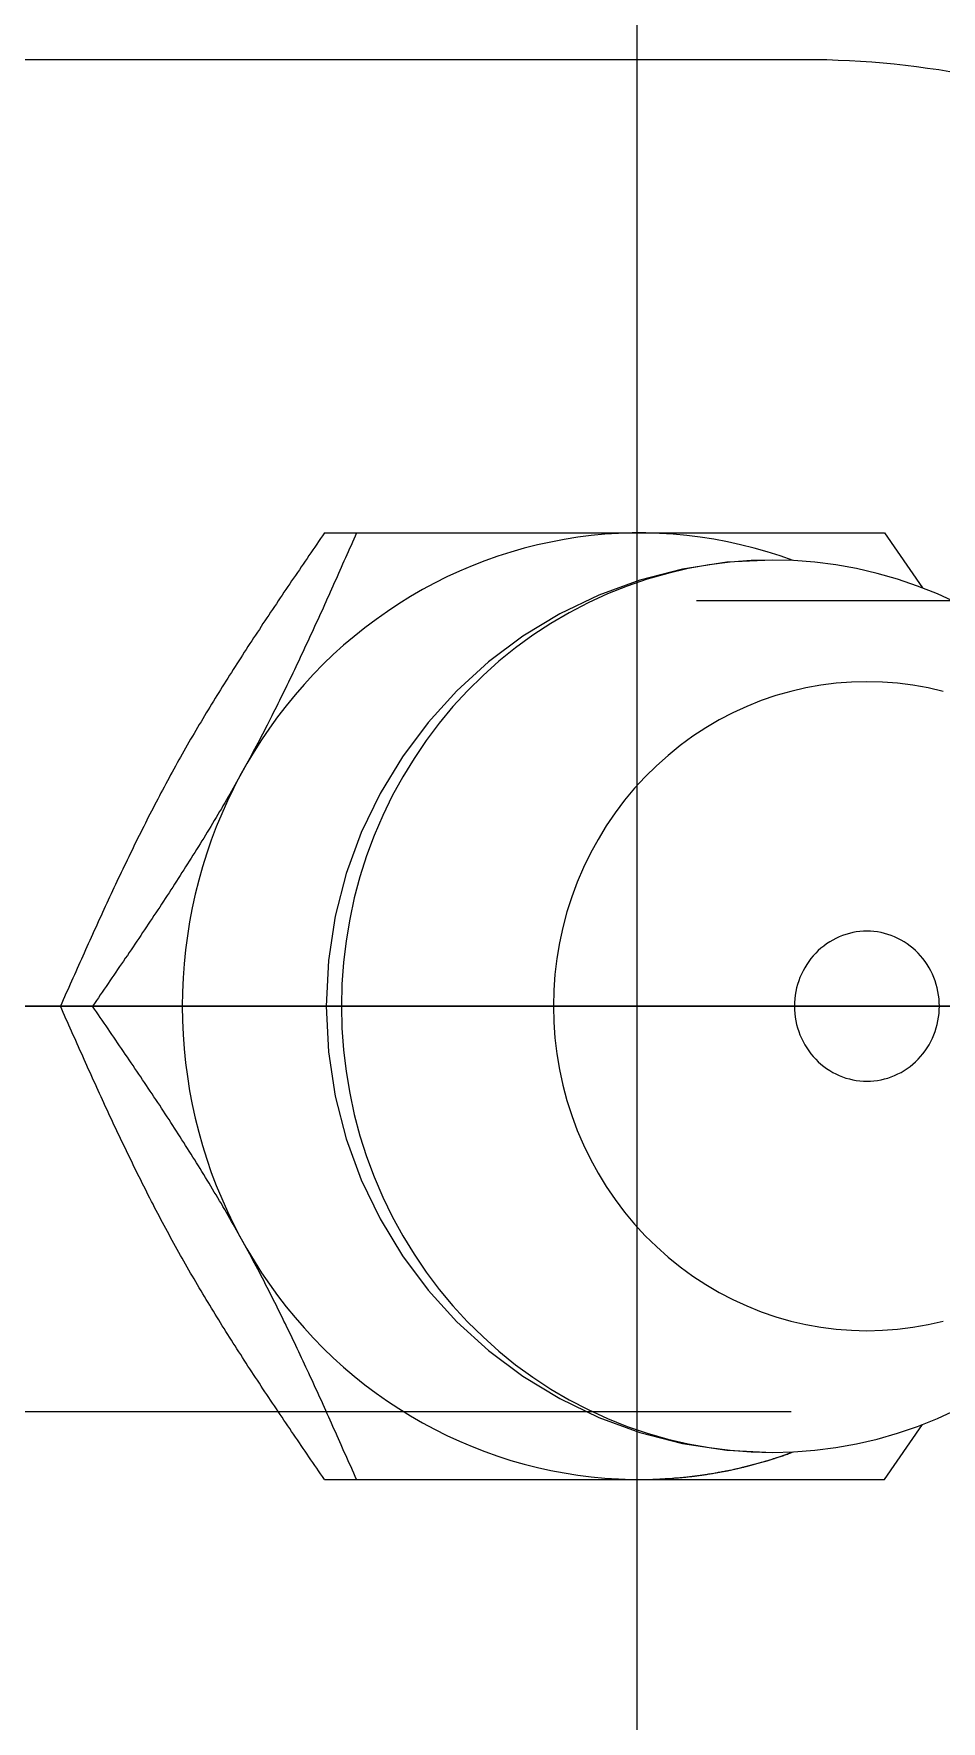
# Model space of a CAD drawing. Header units: millimetres. Extents: x 0 to 38884, y -3675 to 8056.
# Drawn here: x 5852.34 to 5859.05, y 4434.52 to 4447 of the extents above; entities that cross this region are included whole.
import ezdxf

# ---------------------------------------------------------------- set-up
doc = ezdxf.new("R2010")
doc.units = ezdxf.units.MM
doc.header["$LTSCALE"] = 2.4
doc.linetypes.add('CENTER2', pattern=[28.575, 19.05, -3.175, 3.175, -3.175])
doc.linetypes.add('HIDDEN', pattern=[9.525, 6.35, -3.175])
doc.layers.add('04_HIDDEN', color=2, linetype='HIDDEN', lineweight=13)
doc.layers.add('05_CENTER', color=4, linetype='CENTER2', lineweight=13)
doc.layers.add('10_DRAFT', color=8, linetype='Continuous', lineweight=0, plot=False)

# ---------------------------------------------------------------- blocks, each defined once
blk = doc.blocks.new('A$C757C1326_1')
at = {"layer": '04_HIDDEN'}
blk.add_lwpolyline([(1242, 3), (1357, 3), (1357, -3), (1242, -3)], close=True, dxfattribs=at)
at = {"layer": '05_CENTER'}
blk.add_line((-13.598, 0), (1372.498, 0), dxfattribs=at)
blk = doc.blocks.new('A$C7CA06694_1')
blk.add_blockref('A$C757C1326_1', (3, 0))
blk = doc.blocks.new('A$C5D2D39D7_1')
at = {"layer": '05_CENTER', "color": 0, "transparency": 33554559}
blk.add_line((-673, 0), (542, 0), dxfattribs=at)
blk = doc.blocks.new('MUCFC207a_1')
at = {"color": 0}
for p, q in [((7, -19.239), (7, -7)), ((-0.278, -13.86), (-0.254, -13.849)), ((-0.254, -13.849), (-0.231, -13.839)), ((-0.231, -13.839), (-0.208, -13.829)), ((-0.208, -13.829), (-0.185, -13.819)), ((-0.185, -13.819), (-0.162, -13.808)), ((-0.162, -13.808), (-0.139, -13.798)), ((-0.139, -13.798), (-0.116, -13.788)), ((-0.116, -13.788), (-0.093, -13.777)), ((-0.093, -13.777), (-0.069, -13.767)), ((-0.069, -13.767), (-0.046, -13.757)), ((-0.046, -13.757), (-0.023, -13.747)), ((-0.023, -13.747), (0, -13.736)), ((0, -13.974), (0, -13.736)), ((0.023, -13.747), (0, -13.736)), ((0.046, -13.757), (0.023, -13.747)), ((0.069, -13.767), (0.046, -13.757)), ((0.093, -13.777), (0.069, -13.767)), ((0.116, -13.788), (0.093, -13.777)), ((0.139, -13.798), (0.116, -13.788)), ((0.162, -13.808), (0.139, -13.798)), ((0.185, -13.819), (0.162, -13.808)), ((0.208, -13.829), (0.185, -13.819)), ((0.231, -13.839), (0.208, -13.829)), ((0.254, -13.849), (0.231, -13.839)), ((0.278, -13.86), (0.254, -13.849)), ((-0.554, -13.984), (-0.531, -13.974)), ((-0.531, -13.974), (-0.508, -13.963)), ((-0.508, -13.963), (-0.485, -13.953)), ((-0.485, -13.953), (-0.462, -13.942)), ((-0.462, -13.942), (-0.439, -13.932)), ((-0.439, -13.932), (-0.416, -13.922)), ((-0.416, -13.922), (-0.393, -13.911)), ((-0.393, -13.911), (-0.37, -13.901)), ((-0.37, -13.901), (-0.347, -13.891)), ((-0.347, -13.891), (-0.324, -13.88)), ((-0.324, -13.88), (-0.301, -13.87)), ((-0.301, -13.87), (-0.278, -13.86)), ((-0.021, -13.988), (0, -13.974)), ((0.021, -13.988), (0, -13.974)), ((0.301, -13.87), (0.278, -13.86)), ((0.324, -13.88), (0.301, -13.87)), ((0.347, -13.891), (0.324, -13.88)), ((0.37, -13.901), (0.347, -13.891)), ((0.393, -13.911), (0.37, -13.901)), ((0.416, -13.922), (0.393, -13.911)), ((0.439, -13.932), (0.416, -13.922)), ((0.462, -13.942), (0.439, -13.932)), ((0.485, -13.953), (0.462, -13.942)), ((0.508, -13.963), (0.485, -13.953)), ((0.531, -13.974), (0.508, -13.963)), ((0.554, -13.984), (0.531, -13.974)), ((-0.83, -14.111), (-0.807, -14.1)), ((-0.807, -14.1), (-0.784, -14.089)), ((-0.784, -14.089), (-0.761, -14.079)), ((-0.761, -14.079), (-0.738, -14.068)), ((-0.738, -14.068), (-0.715, -14.058)), ((-0.715, -14.058), (-0.692, -14.047)), ((-0.692, -14.047), (-0.669, -14.037)), ((-0.669, -14.037), (-0.646, -14.026)), ((-0.646, -14.026), (-0.623, -14.016)), ((-0.623, -14.016), (-0.6, -14.005)), ((-0.6, -14.005), (-0.577, -13.995)), ((-0.577, -13.995), (-0.554, -13.984)), ((-0.209, -14.117), (-0.188, -14.102)), ((-0.188, -14.102), (-0.167, -14.088)), ((-0.167, -14.088), (-0.146, -14.074)), ((-0.146, -14.074), (-0.125, -14.06)), ((-0.125, -14.06), (-0.104, -14.045)), ((-0.104, -14.045), (-0.084, -14.031)), ((-0.084, -14.031), (-0.063, -14.017)), ((-0.063, -14.017), (-0.042, -14.002)), ((-0.042, -14.002), (-0.021, -13.988)), ((0.042, -14.002), (0.021, -13.988)), ((0.063, -14.017), (0.042, -14.002)), ((0.084, -14.031), (0.063, -14.017)), ((0.104, -14.045), (0.084, -14.031)), ((0.125, -14.06), (0.104, -14.045)), ((0.146, -14.074), (0.125, -14.06)), ((0.167, -14.088), (0.146, -14.074)), ((0.188, -14.102), (0.167, -14.088)), ((0.209, -14.117), (0.188, -14.102)), ((0.577, -13.995), (0.554, -13.984)), ((0.6, -14.005), (0.577, -13.995)), ((0.623, -14.016), (0.6, -14.005)), ((0.646, -14.026), (0.623, -14.016)), ((0.669, -14.037), (0.646, -14.026)), ((0.692, -14.047), (0.669, -14.037)), ((0.715, -14.058), (0.692, -14.047)), ((0.738, -14.068), (0.715, -14.058)), ((0.761, -14.079), (0.738, -14.068)), ((0.784, -14.089), (0.761, -14.079)), ((0.807, -14.1), (0.784, -14.089)), ((0.83, -14.111), (0.807, -14.1)), ((-1.081, -14.23), (-1.058, -14.219)), ((-1.058, -14.219), (-1.036, -14.208)), ((-1.036, -14.208), (-1.013, -14.197)), ((-1.013, -14.197), (-0.99, -14.186)), ((-0.99, -14.186), (-0.967, -14.175)), ((-0.967, -14.175), (-0.944, -14.164)), ((-0.944, -14.164), (-0.922, -14.154)), ((-0.922, -14.154), (-0.899, -14.143)), ((-0.899, -14.143), (-0.876, -14.132)), ((-0.876, -14.132), (-0.853, -14.121)), ((-0.853, -14.121), (-0.83, -14.111)), ((-0.376, -14.231), (-0.355, -14.216)), ((-0.355, -14.216), (-0.334, -14.202)), ((-0.334, -14.202), (-0.313, -14.188)), ((-0.313, -14.188), (-0.293, -14.174)), ((-0.293, -14.174), (-0.272, -14.159)), ((-0.272, -14.159), (-0.251, -14.145)), ((-0.251, -14.145), (-0.23, -14.131)), ((-0.23, -14.131), (-0.209, -14.117)), ((0.23, -14.131), (0.209, -14.117)), ((0.251, -14.145), (0.23, -14.131)), ((0.272, -14.159), (0.251, -14.145)), ((0.293, -14.174), (0.272, -14.159)), ((0.313, -14.188), (0.293, -14.174)), ((0.334, -14.202), (0.313, -14.188)), ((0.355, -14.216), (0.334, -14.202)), ((0.376, -14.231), (0.355, -14.216)), ((0.853, -14.121), (0.83, -14.111)), ((0.876, -14.132), (0.853, -14.121)), ((0.899, -14.143), (0.876, -14.132)), ((0.922, -14.154), (0.899, -14.143)), ((0.944, -14.164), (0.922, -14.154)), ((0.967, -14.175), (0.944, -14.164)), ((0.99, -14.186), (0.967, -14.175)), ((1.013, -14.197), (0.99, -14.186)), ((1.036, -14.208), (1.013, -14.197)), ((1.058, -14.219), (1.036, -14.208)), ((1.081, -14.23), (1.058, -14.219)), ((-1.33, -14.352), (-1.308, -14.341)), ((-1.308, -14.341), (-1.285, -14.33)), ((-1.285, -14.33), (-1.263, -14.318)), ((-1.263, -14.318), (-1.24, -14.307)), ((-1.24, -14.307), (-1.217, -14.296)), ((-1.217, -14.296), (-1.195, -14.285)), ((-1.195, -14.285), (-1.172, -14.274)), ((-1.172, -14.274), (-1.149, -14.263)), ((-1.149, -14.263), (-1.127, -14.252)), ((-1.127, -14.252), (-1.104, -14.241)), ((-1.104, -14.241), (-1.081, -14.23)), ((-0.565, -14.358), (-0.544, -14.344)), ((-0.544, -14.344), (-0.523, -14.33)), ((-0.523, -14.33), (-0.502, -14.316)), ((-0.502, -14.316), (-0.481, -14.301)), ((-0.481, -14.301), (-0.46, -14.287)), ((-0.46, -14.287), (-0.439, -14.273)), ((-0.439, -14.273), (-0.418, -14.259)), ((-0.418, -14.259), (-0.397, -14.245)), ((-0.397, -14.245), (-0.376, -14.231)), ((0.397, -14.245), (0.376, -14.231)), ((0.418, -14.259), (0.397, -14.245)), ((0.439, -14.273), (0.418, -14.259)), ((0.46, -14.287), (0.439, -14.273)), ((0.481, -14.301), (0.46, -14.287)), ((0.502, -14.316), (0.481, -14.301)), ((0.523, -14.33), (0.502, -14.316)), ((0.544, -14.344), (0.523, -14.33)), ((0.565, -14.358), (0.544, -14.344)), ((1.104, -14.241), (1.081, -14.23)), ((1.127, -14.252), (1.104, -14.241)), ((1.149, -14.263), (1.127, -14.252)), ((1.172, -14.274), (1.149, -14.263)), ((1.195, -14.285), (1.172, -14.274)), ((1.217, -14.296), (1.195, -14.285)), ((1.24, -14.307), (1.217, -14.296)), ((1.263, -14.318), (1.24, -14.307)), ((1.285, -14.33), (1.263, -14.318)), ((1.308, -14.341), (1.285, -14.33)), ((1.33, -14.352), (1.308, -14.341)), ((-1.577, -14.479), (-1.555, -14.468)), ((-1.555, -14.468), (-1.532, -14.456)), ((-1.532, -14.456), (-1.51, -14.444)), ((-1.51, -14.444), (-1.488, -14.433)), ((-1.488, -14.433), (-1.465, -14.421)), ((-1.465, -14.421), (-1.443, -14.409)), ((-1.443, -14.409), (-1.42, -14.398)), ((-1.42, -14.398), (-1.398, -14.386)), ((-1.398, -14.386), (-1.375, -14.375)), ((-1.375, -14.375), (-1.353, -14.364)), ((-1.353, -14.364), (-1.33, -14.352)), ((-0.755, -14.484), (-0.733, -14.47)), ((-0.733, -14.47), (-0.712, -14.456)), ((-0.712, -14.456), (-0.691, -14.442)), ((-0.691, -14.442), (-0.67, -14.428)), ((-0.67, -14.428), (-0.649, -14.414)), ((-0.649, -14.414), (-0.628, -14.4)), ((-0.628, -14.4), (-0.607, -14.386)), ((-0.607, -14.386), (-0.586, -14.372)), ((-0.586, -14.372), (-0.565, -14.358)), ((0.586, -14.372), (0.565, -14.358)), ((0.607, -14.386), (0.586, -14.372)), ((0.628, -14.4), (0.607, -14.386)), ((0.649, -14.414), (0.628, -14.4)), ((0.67, -14.428), (0.649, -14.414)), ((0.691, -14.442), (0.67, -14.428)), ((0.712, -14.456), (0.691, -14.442)), ((0.733, -14.47), (0.712, -14.456)), ((0.755, -14.484), (0.733, -14.47)), ((1.353, -14.364), (1.33, -14.352)), ((1.375, -14.375), (1.353, -14.364)), ((1.398, -14.386), (1.375, -14.375)), ((1.42, -14.398), (1.398, -14.386)), ((1.443, -14.409), (1.42, -14.398)), ((1.465, -14.421), (1.443, -14.409)), ((1.488, -14.433), (1.465, -14.421)), ((1.51, -14.444), (1.488, -14.433)), ((1.532, -14.456), (1.51, -14.444)), ((1.555, -14.468), (1.532, -14.456)), ((1.577, -14.479), (1.555, -14.468)), ((-1.821, -14.612), (-1.799, -14.599)), ((-1.799, -14.599), (-1.776, -14.587)), ((-1.776, -14.587), (-1.754, -14.575)), ((-1.754, -14.575), (-1.732, -14.563)), ((-1.732, -14.563), (-1.71, -14.551)), ((-1.71, -14.551), (-1.688, -14.539)), ((-1.688, -14.539), (-1.666, -14.527)), ((-1.666, -14.527), (-1.644, -14.515)), ((-1.644, -14.515), (-1.621, -14.503)), ((-1.621, -14.503), (-1.599, -14.491)), ((-1.599, -14.491), (-1.577, -14.479)), ((-0.945, -14.608), (-0.924, -14.594)), ((-0.924, -14.594), (-0.903, -14.58)), ((-0.903, -14.58), (-0.881, -14.567)), ((-0.881, -14.567), (-0.86, -14.553)), ((-0.86, -14.553), (-0.839, -14.539)), ((-0.839, -14.539), (-0.818, -14.525)), ((-0.818, -14.525), (-0.797, -14.511)), ((-0.797, -14.511), (-0.776, -14.498)), ((-0.776, -14.498), (-0.755, -14.484)), ((0.776, -14.498), (0.755, -14.484)), ((0.797, -14.511), (0.776, -14.498)), ((0.818, -14.525), (0.797, -14.511)), ((0.839, -14.539), (0.818, -14.525)), ((0.86, -14.553), (0.839, -14.539)), ((0.881, -14.567), (0.86, -14.553)), ((0.903, -14.58), (0.881, -14.567)), ((0.924, -14.594), (0.903, -14.58)), ((0.945, -14.608), (0.924, -14.594)), ((1.599, -14.491), (1.577, -14.479)), ((1.621, -14.503), (1.599, -14.491)), ((1.644, -14.515), (1.621, -14.503)), ((1.666, -14.527), (1.644, -14.515)), ((1.688, -14.539), (1.666, -14.527)), ((1.71, -14.551), (1.688, -14.539)), ((1.732, -14.563), (1.71, -14.551)), ((1.754, -14.575), (1.732, -14.563)), ((1.776, -14.587), (1.754, -14.575)), ((1.799, -14.599), (1.776, -14.587)), ((1.821, -14.612), (1.799, -14.599)), ((-2.039, -14.737), (-2.017, -14.724)), ((-2.017, -14.724), (-1.996, -14.712)), ((-1.996, -14.712), (-1.974, -14.699)), ((-1.974, -14.699), (-1.952, -14.686)), ((-1.952, -14.686), (-1.93, -14.674)), ((-1.93, -14.674), (-1.908, -14.661)), ((-1.908, -14.661), (-1.886, -14.649)), ((-1.886, -14.649), (-1.864, -14.636)), ((-1.864, -14.636), (-1.843, -14.624)), ((-1.843, -14.624), (-1.821, -14.612)), ((-1.137, -14.729), (-1.116, -14.716)), ((-1.116, -14.716), (-1.094, -14.703)), ((-1.094, -14.703), (-1.073, -14.689)), ((-1.073, -14.689), (-1.052, -14.676)), ((-1.052, -14.676), (-1.03, -14.662)), ((-1.03, -14.662), (-1.009, -14.649)), ((-1.009, -14.649), (-0.988, -14.635)), ((-0.988, -14.635), (-0.966, -14.621)), ((-0.966, -14.621), (-0.945, -14.608)), ((-0.727, -14.711), (-0.829, -14.733)), ((-0.625, -14.691), (-0.727, -14.711)), ((-0.521, -14.675), (-0.625, -14.691)), ((-0.418, -14.661), (-0.521, -14.675)), ((-0.314, -14.65), (-0.418, -14.661)), ((-0.209, -14.643), (-0.314, -14.65)), ((-0.105, -14.638), (-0.209, -14.643)), ((0, -14.637), (-0.105, -14.638)), ((0.105, -14.638), (0, -14.637)), ((0.209, -14.643), (0.105, -14.638)), ((0.314, -14.65), (0.209, -14.643)), ((0.418, -14.661), (0.314, -14.65)), ((0.521, -14.675), (0.418, -14.661)), ((0.625, -14.691), (0.521, -14.675)), ((0.727, -14.711), (0.625, -14.691)), ((0.829, -14.733), (0.727, -14.711)), ((0.966, -14.621), (0.945, -14.608)), ((0.988, -14.635), (0.966, -14.621)), ((1.009, -14.649), (0.988, -14.635)), ((1.03, -14.662), (1.009, -14.649)), ((1.052, -14.676), (1.03, -14.662)), ((1.073, -14.689), (1.052, -14.676)), ((1.094, -14.703), (1.073, -14.689)), ((1.116, -14.716), (1.094, -14.703)), ((1.137, -14.729), (1.116, -14.716)), ((1.843, -14.624), (1.821, -14.612)), ((1.864, -14.636), (1.843, -14.624)), ((1.886, -14.649), (1.864, -14.636)), ((1.908, -14.661), (1.886, -14.649)), ((1.93, -14.674), (1.908, -14.661)), ((1.952, -14.686), (1.93, -14.674)), ((1.974, -14.699), (1.952, -14.686)), ((1.996, -14.712), (1.974, -14.699)), ((2.017, -14.724), (1.996, -14.712)), ((2.039, -14.737), (2.017, -14.724)), ((-2.234, -14.854), (-2.212, -14.841)), ((-2.212, -14.841), (-2.191, -14.828)), ((-2.191, -14.828), (-2.169, -14.815)), ((-2.169, -14.815), (-2.148, -14.802)), ((-2.148, -14.802), (-2.126, -14.789)), ((-2.126, -14.789), (-2.104, -14.776)), ((-2.104, -14.776), (-2.083, -14.763)), ((-2.083, -14.763), (-2.061, -14.75)), ((-2.061, -14.75), (-2.039, -14.737)), ((-1.352, -14.861), (-1.33, -14.848)), ((-1.33, -14.848), (-1.309, -14.835)), ((-1.309, -14.835), (-1.287, -14.822)), ((-1.287, -14.822), (-1.266, -14.809)), ((-1.266, -14.809), (-1.244, -14.796)), ((-1.244, -14.796), (-1.223, -14.783)), ((-1.131, -14.818), (-1.229, -14.852)), ((-1.223, -14.783), (-1.201, -14.769)), ((-1.201, -14.769), (-1.18, -14.756)), ((-1.18, -14.756), (-1.158, -14.743)), ((-1.158, -14.743), (-1.137, -14.729)), ((-1.031, -14.787), (-1.131, -14.818)), ((-0.931, -14.759), (-1.031, -14.787)), ((-0.829, -14.733), (-0.931, -14.759)), ((0.931, -14.759), (0.829, -14.733)), ((1.031, -14.787), (0.931, -14.759)), ((1.131, -14.818), (1.031, -14.787)), ((1.229, -14.852), (1.131, -14.818)), ((1.158, -14.743), (1.137, -14.729)), ((1.18, -14.756), (1.158, -14.743)), ((1.201, -14.769), (1.18, -14.756)), ((1.223, -14.783), (1.201, -14.769)), ((1.244, -14.796), (1.223, -14.783)), ((1.266, -14.809), (1.244, -14.796)), ((1.287, -14.822), (1.266, -14.809)), ((1.309, -14.835), (1.287, -14.822)), ((1.33, -14.848), (1.309, -14.835)), ((1.352, -14.861), (1.33, -14.848)), ((2.061, -14.75), (2.039, -14.737)), ((2.083, -14.763), (2.061, -14.75)), ((2.104, -14.776), (2.083, -14.763)), ((2.126, -14.789), (2.104, -14.776)), ((2.148, -14.802), (2.126, -14.789)), ((2.169, -14.815), (2.148, -14.802)), ((2.191, -14.828), (2.169, -14.815)), ((2.212, -14.841), (2.191, -14.828)), ((2.234, -14.854), (2.212, -14.841)), ((-2.448, -14.987), (-2.427, -14.974)), ((-2.427, -14.974), (-2.405, -14.96)), ((-2.405, -14.96), (-2.384, -14.947)), ((-2.384, -14.947), (-2.363, -14.933)), ((-2.363, -14.933), (-2.341, -14.92)), ((-2.341, -14.92), (-2.32, -14.907)), ((-2.32, -14.907), (-2.298, -14.893)), ((-2.298, -14.893), (-2.277, -14.88)), ((-2.277, -14.88), (-2.255, -14.867)), ((-2.255, -14.867), (-2.234, -14.854)), ((-1.518, -14.971), (-1.611, -15.017)), ((-1.548, -14.976), (-1.526, -14.964)), ((-1.526, -14.964), (-1.504, -14.951)), ((-1.423, -14.929), (-1.518, -14.971)), ((-1.504, -14.951), (-1.482, -14.938)), ((-1.482, -14.938), (-1.46, -14.926)), ((-1.46, -14.926), (-1.439, -14.913)), ((-1.439, -14.913), (-1.417, -14.9)), ((-1.327, -14.889), (-1.423, -14.929)), ((-1.417, -14.9), (-1.395, -14.887)), ((-1.395, -14.887), (-1.374, -14.874)), ((-1.374, -14.874), (-1.352, -14.861)), ((-1.229, -14.852), (-1.327, -14.889)), ((1.327, -14.889), (1.229, -14.852)), ((1.423, -14.929), (1.327, -14.889)), ((1.374, -14.874), (1.352, -14.861)), ((1.395, -14.887), (1.374, -14.874)), ((1.417, -14.9), (1.395, -14.887)), ((1.439, -14.913), (1.417, -14.9)), ((1.518, -14.971), (1.423, -14.929)), ((1.46, -14.926), (1.439, -14.913)), ((1.482, -14.938), (1.46, -14.926)), ((1.504, -14.951), (1.482, -14.938)), ((1.526, -14.964), (1.504, -14.951)), ((1.611, -15.017), (1.518, -14.971)), ((1.548, -14.976), (1.526, -14.964)), ((2.255, -14.867), (2.234, -14.854)), ((2.277, -14.88), (2.255, -14.867)), ((2.298, -14.893), (2.277, -14.88)), ((2.32, -14.907), (2.298, -14.893)), ((2.341, -14.92), (2.32, -14.907)), ((2.363, -14.933), (2.341, -14.92)), ((2.384, -14.947), (2.363, -14.933)), ((2.405, -14.96), (2.384, -14.947)), ((2.427, -14.974), (2.405, -14.96)), ((2.448, -14.987), (2.427, -14.974)), ((-2.639, -15.11), (-2.618, -15.096)), ((-2.618, -15.096), (-2.597, -15.082)), ((-2.597, -15.082), (-2.576, -15.069)), ((-2.576, -15.069), (-2.555, -15.055)), ((-2.555, -15.055), (-2.533, -15.041)), ((-2.533, -15.041), (-2.512, -15.028)), ((-2.512, -15.028), (-2.491, -15.014)), ((-2.491, -15.014), (-2.469, -15.001)), ((-2.469, -15.001), (-2.448, -14.987)), ((-1.704, -15.064), (-1.794, -15.115)), ((-1.789, -15.112), (-1.767, -15.1)), ((-1.767, -15.1), (-1.745, -15.088)), ((-1.745, -15.088), (-1.723, -15.076)), ((-1.723, -15.076), (-1.701, -15.063)), ((-1.611, -15.017), (-1.704, -15.064)), ((-1.701, -15.063), (-1.679, -15.051)), ((-1.679, -15.051), (-1.657, -15.039)), ((-1.657, -15.039), (-1.635, -15.026)), ((-1.635, -15.026), (-1.613, -15.014)), ((-1.613, -15.014), (-1.591, -15.001)), ((-1.591, -15.001), (-1.569, -14.989)), ((-1.569, -14.989), (-1.548, -14.976)), ((1.569, -14.989), (1.548, -14.976)), ((1.591, -15.001), (1.569, -14.989)), ((1.613, -15.014), (1.591, -15.001)), ((1.704, -15.064), (1.611, -15.017)), ((1.635, -15.026), (1.613, -15.014)), ((1.657, -15.039), (1.635, -15.026)), ((1.679, -15.051), (1.657, -15.039)), ((1.701, -15.063), (1.679, -15.051)), ((1.723, -15.076), (1.701, -15.063)), ((1.794, -15.115), (1.704, -15.064)), ((1.745, -15.088), (1.723, -15.076)), ((1.767, -15.1), (1.745, -15.088)), ((1.789, -15.112), (1.767, -15.1)), ((2.469, -15.001), (2.448, -14.987)), ((2.491, -15.014), (2.469, -15.001)), ((2.512, -15.028), (2.491, -15.014)), ((2.533, -15.041), (2.512, -15.028)), ((2.555, -15.055), (2.533, -15.041)), ((2.576, -15.069), (2.555, -15.055)), ((2.597, -15.082), (2.576, -15.069)), ((2.618, -15.096), (2.597, -15.082)), ((2.639, -15.11), (2.618, -15.096)), ((-2.83, -15.234), (-2.809, -15.221)), ((-2.809, -15.221), (-2.787, -15.207)), ((-2.787, -15.207), (-2.766, -15.193)), ((-2.766, -15.193), (-2.745, -15.179)), ((-2.745, -15.179), (-2.724, -15.165)), ((-2.724, -15.165), (-2.703, -15.151)), ((-2.703, -15.151), (-2.682, -15.137)), ((-2.682, -15.137), (-2.661, -15.123)), ((-2.661, -15.123), (-2.639, -15.11)), ((-1.971, -15.224), (-2.056, -15.282)), ((-2.012, -15.23), (-1.99, -15.219)), ((-1.99, -15.219), (-1.967, -15.207)), ((-1.883, -15.168), (-1.971, -15.224)), ((-1.967, -15.207), (-1.945, -15.195)), ((-1.945, -15.195), (-1.923, -15.183)), ((-1.923, -15.183), (-1.9, -15.172)), ((-1.9, -15.172), (-1.878, -15.16)), ((-1.794, -15.115), (-1.883, -15.168)), ((-1.878, -15.16), (-1.856, -15.148)), ((-1.856, -15.148), (-1.834, -15.136)), ((-1.834, -15.136), (-1.812, -15.124)), ((-1.812, -15.124), (-1.789, -15.112)), ((1.812, -15.124), (1.789, -15.112)), ((1.883, -15.168), (1.794, -15.115)), ((1.834, -15.136), (1.812, -15.124)), ((1.856, -15.148), (1.834, -15.136)), ((1.878, -15.16), (1.856, -15.148)), ((1.9, -15.172), (1.878, -15.16)), ((1.971, -15.224), (1.883, -15.168)), ((1.923, -15.183), (1.9, -15.172)), ((1.945, -15.195), (1.923, -15.183)), ((1.967, -15.207), (1.945, -15.195)), ((1.99, -15.219), (1.967, -15.207)), ((2.056, -15.282), (1.971, -15.224)), ((2.012, -15.23), (1.99, -15.219)), ((2.661, -15.123), (2.639, -15.11)), ((2.682, -15.137), (2.661, -15.123)), ((2.703, -15.151), (2.682, -15.137)), ((2.724, -15.165), (2.703, -15.151)), ((2.745, -15.179), (2.724, -15.165)), ((2.766, -15.193), (2.745, -15.179)), ((2.787, -15.207), (2.766, -15.193)), ((2.809, -15.221), (2.787, -15.207)), ((2.83, -15.234), (2.809, -15.221)), ((-3.019, -15.361), (-2.998, -15.347)), ((-2.998, -15.347), (-2.977, -15.333)), ((-2.977, -15.333), (-2.956, -15.319)), ((-2.956, -15.319), (-2.935, -15.305)), ((-2.935, -15.305), (-2.914, -15.29)), ((-2.914, -15.29), (-2.893, -15.276)), ((-2.893, -15.276), (-2.872, -15.262)), ((-2.872, -15.262), (-2.851, -15.248)), ((-2.851, -15.248), (-2.83, -15.234)), ((-2.26, -15.355), (-2.237, -15.344)), ((-2.237, -15.344), (-2.214, -15.333)), ((-2.14, -15.342), (-2.222, -15.405)), ((-2.214, -15.333), (-2.192, -15.322)), ((-2.192, -15.322), (-2.169, -15.31)), ((-2.169, -15.31), (-2.147, -15.299)), ((-2.147, -15.299), (-2.124, -15.288)), ((-2.056, -15.282), (-2.14, -15.342)), ((-2.124, -15.288), (-2.102, -15.276)), ((-2.102, -15.276), (-2.079, -15.265)), ((-2.079, -15.265), (-2.057, -15.253)), ((-2.057, -15.253), (-2.034, -15.242)), ((-2.034, -15.242), (-2.012, -15.23)), ((2.034, -15.242), (2.012, -15.23)), ((2.057, -15.253), (2.034, -15.242)), ((2.14, -15.342), (2.056, -15.282)), ((2.079, -15.265), (2.057, -15.253)), ((2.102, -15.276), (2.079, -15.265)), ((2.124, -15.288), (2.102, -15.276)), ((2.147, -15.299), (2.124, -15.288)), ((2.222, -15.405), (2.14, -15.342)), ((2.169, -15.31), (2.147, -15.299)), ((2.192, -15.322), (2.169, -15.31)), ((2.214, -15.333), (2.192, -15.322)), ((2.237, -15.344), (2.214, -15.333)), ((2.26, -15.355), (2.237, -15.344)), ((2.851, -15.248), (2.83, -15.234)), ((2.872, -15.262), (2.851, -15.248)), ((2.893, -15.276), (2.872, -15.262)), ((2.914, -15.29), (2.893, -15.276)), ((2.935, -15.305), (2.914, -15.29)), ((2.956, -15.319), (2.935, -15.305)), ((2.977, -15.333), (2.956, -15.319)), ((2.998, -15.347), (2.977, -15.333)), ((3.019, -15.361), (2.998, -15.347)), ((-3.207, -15.489), (-3.186, -15.474)), ((-3.186, -15.474), (-3.166, -15.46)), ((-3.166, -15.46), (-3.145, -15.446)), ((-3.145, -15.446), (-3.124, -15.432)), ((-3.124, -15.432), (-3.103, -15.417)), ((-3.103, -15.417), (-3.082, -15.403)), ((-3.082, -15.403), (-3.061, -15.389)), ((-3.061, -15.389), (-3.04, -15.375)), ((-3.04, -15.375), (-3.019, -15.361)), ((-2.51, -15.476), (-2.487, -15.466)), ((-2.487, -15.466), (-2.464, -15.455)), ((-2.464, -15.455), (-2.441, -15.444)), ((-2.441, -15.444), (-2.418, -15.433)), ((-2.418, -15.433), (-2.396, -15.422)), ((-2.396, -15.422), (-2.373, -15.411)), ((-2.302, -15.471), (-2.379, -15.538)), ((-2.373, -15.411), (-2.35, -15.4)), ((-2.35, -15.4), (-2.328, -15.389)), ((-2.328, -15.389), (-2.305, -15.378)), ((-2.305, -15.378), (-2.282, -15.367)), ((-2.222, -15.405), (-2.302, -15.471)), ((-2.282, -15.367), (-2.26, -15.355)), ((2.302, -15.471), (2.222, -15.405)), ((2.282, -15.367), (2.26, -15.355)), ((2.305, -15.378), (2.282, -15.367)), ((2.379, -15.538), (2.302, -15.471)), ((2.328, -15.389), (2.305, -15.378)), ((2.35, -15.4), (2.328, -15.389)), ((2.373, -15.411), (2.35, -15.4)), ((2.396, -15.422), (2.373, -15.411)), ((2.418, -15.433), (2.396, -15.422)), ((2.441, -15.444), (2.418, -15.433)), ((2.464, -15.455), (2.441, -15.444)), ((2.487, -15.466), (2.464, -15.455)), ((2.51, -15.476), (2.487, -15.466)), ((3.04, -15.375), (3.019, -15.361)), ((3.061, -15.389), (3.04, -15.375)), ((3.082, -15.403), (3.061, -15.389)), ((3.103, -15.417), (3.082, -15.403)), ((3.124, -15.432), (3.103, -15.417)), ((3.145, -15.446), (3.124, -15.432)), ((3.166, -15.46), (3.145, -15.446)), ((3.186, -15.474), (3.166, -15.46)), ((3.207, -15.489), (3.186, -15.474)), ((-3.375, -15.603), (-3.354, -15.588)), ((-3.354, -15.588), (-3.333, -15.574)), ((-3.333, -15.574), (-3.312, -15.56)), ((-3.312, -15.56), (-3.291, -15.545)), ((-3.291, -15.545), (-3.27, -15.531)), ((-3.27, -15.531), (-3.249, -15.517)), ((-3.249, -15.517), (-3.228, -15.503)), ((-3.228, -15.503), (-3.207, -15.489)), ((-2.784, -15.605), (-2.761, -15.594)), ((-2.761, -15.594), (-2.738, -15.584)), ((-2.738, -15.584), (-2.715, -15.573)), ((-2.715, -15.573), (-2.693, -15.562)), ((-2.693, -15.562), (-2.67, -15.552)), ((-2.67, -15.552), (-2.647, -15.541)), ((-2.647, -15.541), (-2.624, -15.53)), ((-2.624, -15.53), (-2.601, -15.52)), ((-2.601, -15.52), (-2.578, -15.509)), ((-2.578, -15.509), (-2.555, -15.498)), ((-2.555, -15.498), (-2.532, -15.487)), ((-2.532, -15.487), (-2.51, -15.476)), ((-2.379, -15.538), (-2.455, -15.608)), ((2.455, -15.608), (2.379, -15.538)), ((2.532, -15.487), (2.51, -15.476)), ((2.555, -15.498), (2.532, -15.487)), ((2.578, -15.509), (2.555, -15.498)), ((2.601, -15.52), (2.578, -15.509)), ((2.624, -15.53), (2.601, -15.52)), ((2.647, -15.541), (2.624, -15.53)), ((2.67, -15.552), (2.647, -15.541)), ((2.693, -15.562), (2.67, -15.552)), ((2.715, -15.573), (2.693, -15.562)), ((2.738, -15.584), (2.715, -15.573)), ((2.761, -15.594), (2.738, -15.584)), ((2.784, -15.605), (2.761, -15.594)), ((3.228, -15.503), (3.207, -15.489)), ((3.249, -15.517), (3.228, -15.503)), ((3.27, -15.531), (3.249, -15.517)), ((3.291, -15.545), (3.27, -15.531)), ((3.312, -15.56), (3.291, -15.545)), ((3.333, -15.574), (3.312, -15.56)), ((3.354, -15.588), (3.333, -15.574)), ((3.375, -15.603), (3.354, -15.588)), ((-3.5, -15.688), (-3.479, -15.674)), ((-3.5, -15.688), (-3.5, -19.829)), ((-3.479, -15.674), (-3.458, -15.66)), ((-3.458, -15.66), (-3.437, -15.645)), ((-3.437, -15.645), (-3.416, -15.631)), ((-3.416, -15.631), (-3.396, -15.617)), ((-3.396, -15.617), (-3.375, -15.603)), ((-3.061, -15.73), (-3.038, -15.72)), ((-3.038, -15.72), (-3.015, -15.709)), ((-3.015, -15.709), (-2.991, -15.699)), ((-2.991, -15.699), (-2.968, -15.689)), ((-2.968, -15.689), (-2.945, -15.678)), ((-2.945, -15.678), (-2.922, -15.668)), ((-2.922, -15.668), (-2.899, -15.657)), ((-2.899, -15.657), (-2.876, -15.647)), ((-2.876, -15.647), (-2.853, -15.636)), ((-2.853, -15.636), (-2.83, -15.626)), ((-2.83, -15.626), (-2.807, -15.615)), ((-2.807, -15.615), (-2.784, -15.605)), ((-2.529, -15.68), (-2.6, -15.754)), ((-2.455, -15.608), (-2.529, -15.68)), ((2.529, -15.68), (2.455, -15.608)), ((2.6, -15.754), (2.529, -15.68)), ((2.807, -15.615), (2.784, -15.605)), ((2.83, -15.626), (2.807, -15.615)), ((2.853, -15.636), (2.83, -15.626)), ((2.876, -15.647), (2.853, -15.636)), ((2.899, -15.657), (2.876, -15.647)), ((2.922, -15.668), (2.899, -15.657)), ((2.945, -15.678), (2.922, -15.668)), ((2.968, -15.689), (2.945, -15.678)), ((2.991, -15.699), (2.968, -15.689)), ((3.015, -15.709), (2.991, -15.699)), ((3.038, -15.72), (3.015, -15.709)), ((3.061, -15.73), (3.038, -15.72)), ((3.396, -15.617), (3.375, -15.603)), ((3.416, -15.631), (3.396, -15.617)), ((3.437, -15.645), (3.416, -15.631)), ((3.458, -15.66), (3.437, -15.645)), ((3.479, -15.674), (3.458, -15.66)), ((3.5, -15.688), (3.479, -15.674)), ((3.5, -15.688), (3.5, -19.829)), ((-3.338, -15.854), (-3.315, -15.844)), ((-3.315, -15.844), (-3.292, -15.833)), ((-3.292, -15.833), (-3.269, -15.823)), ((-3.269, -15.823), (-3.245, -15.813)), ((-3.245, -15.813), (-3.222, -15.802)), ((-3.222, -15.802), (-3.199, -15.792)), ((-3.199, -15.792), (-3.176, -15.782)), ((-3.176, -15.782), (-3.153, -15.772)), ((-3.153, -15.772), (-3.13, -15.761)), ((-3.13, -15.761), (-3.107, -15.751)), ((-3.107, -15.751), (-3.084, -15.741)), ((-3.084, -15.741), (-3.061, -15.73)), ((-2.669, -15.83), (-2.735, -15.908)), ((-2.6, -15.754), (-2.669, -15.83)), ((-0.484, -15.848), (-0.644, -15.875)), ((-0.323, -15.829), (-0.484, -15.848)), ((-0.162, -15.817), (-0.323, -15.829)), ((0, -15.814), (-0.162, -15.817)), ((0.162, -15.817), (0, -15.814)), ((0.323, -15.829), (0.162, -15.817)), ((0.484, -15.848), (0.323, -15.829)), ((0.644, -15.875), (0.484, -15.848)), ((2.669, -15.83), (2.6, -15.754)), ((2.735, -15.908), (2.669, -15.83)), ((3.084, -15.741), (3.061, -15.73)), ((3.107, -15.751), (3.084, -15.741)), ((3.13, -15.761), (3.107, -15.751)), ((3.153, -15.772), (3.13, -15.761)), ((3.176, -15.782), (3.153, -15.772)), ((3.199, -15.792), (3.176, -15.782)), ((3.222, -15.802), (3.199, -15.792)), ((3.245, -15.813), (3.222, -15.802)), ((3.269, -15.823), (3.245, -15.813)), ((3.292, -15.833), (3.269, -15.823)), ((3.315, -15.844), (3.292, -15.833)), ((3.338, -15.854), (3.315, -15.844)), ((-3.5, -15.926), (-3.477, -15.915)), ((-3.477, -15.915), (-3.454, -15.905)), ((-3.454, -15.905), (-3.431, -15.895)), ((-3.431, -15.895), (-3.407, -15.885)), ((-3.407, -15.885), (-3.384, -15.874)), ((-3.384, -15.874), (-3.361, -15.864)), ((-3.361, -15.864), (-3.338, -15.854)), ((-2.735, -15.908), (-2.799, -15.988)), ((-0.958, -15.951), (-1.112, -16)), ((-0.802, -15.909), (-0.958, -15.951)), ((-0.644, -15.875), (-0.802, -15.909)), ((0.802, -15.909), (0.644, -15.875)), ((0.958, -15.951), (0.802, -15.909)), ((1.112, -16), (0.958, -15.951)), ((2.799, -15.988), (2.735, -15.908)), ((3.361, -15.864), (3.338, -15.854)), ((3.384, -15.874), (3.361, -15.864)), ((3.407, -15.885), (3.384, -15.874)), ((3.431, -15.895), (3.407, -15.885)), ((3.454, -15.905), (3.431, -15.895)), ((3.477, -15.915), (3.454, -15.905)), ((3.5, -15.926), (3.477, -15.915)), ((-2.861, -16.07), (-2.92, -16.154)), ((-2.799, -15.988), (-2.861, -16.07)), ((-1.263, -16.056), (-1.411, -16.12)), ((-1.112, -16), (-1.263, -16.056)), ((1.263, -16.056), (1.112, -16)), ((1.411, -16.12), (1.263, -16.056)), ((2.861, -16.07), (2.799, -15.988)), ((2.92, -16.154), (2.861, -16.07)), ((-2.92, -16.154), (-2.976, -16.239)), ((-1.556, -16.19), (-1.697, -16.267)), ((-1.411, -16.12), (-1.556, -16.19)), ((1.556, -16.19), (1.411, -16.12)), ((1.697, -16.267), (1.556, -16.19)), ((2.976, -16.239), (2.92, -16.154)), ((-3.03, -16.325), (-3.081, -16.414)), ((-2.976, -16.239), (-3.03, -16.325)), ((-1.697, -16.267), (-1.833, -16.351)), ((1.833, -16.351), (1.697, -16.267)), ((3.03, -16.325), (2.976, -16.239)), ((3.081, -16.414), (3.03, -16.325)), ((-3.081, -16.414), (-3.129, -16.503)), ((-1.966, -16.441), (-2.094, -16.537)), ((-1.833, -16.351), (-1.966, -16.441)), ((1.966, -16.441), (1.833, -16.351)), ((2.094, -16.537), (1.966, -16.441)), ((3.129, -16.503), (3.081, -16.414)), ((-3.175, -16.594), (-3.217, -16.687)), ((-3.129, -16.503), (-3.175, -16.594)), ((-2.094, -16.537), (-2.216, -16.639)), ((2.216, -16.639), (2.094, -16.537)), ((3.175, -16.594), (3.129, -16.503)), ((3.217, -16.687), (3.175, -16.594)), ((-3.217, -16.687), (-3.257, -16.78)), ((-2.216, -16.639), (-2.333, -16.747)), ((2.333, -16.747), (2.216, -16.639)), ((3.257, -16.78), (3.217, -16.687)), ((-3.257, -16.78), (-3.294, -16.875)), ((-2.333, -16.747), (-2.445, -16.861)), ((2.445, -16.861), (2.333, -16.747)), ((3.294, -16.875), (3.257, -16.78)), ((-3.328, -16.971), (-3.359, -17.067)), ((-3.294, -16.875), (-3.328, -16.971)), ((-2.445, -16.861), (-2.551, -16.979)), ((2.551, -16.979), (2.445, -16.861)), ((3.328, -16.971), (3.294, -16.875)), ((3.359, -17.067), (3.328, -16.971)), ((-3.359, -17.067), (-3.387, -17.165)), ((-2.551, -16.979), (-2.651, -17.102)), ((2.651, -17.102), (2.551, -16.979)), ((3.387, -17.165), (3.359, -17.067)), ((-3.387, -17.165), (-3.412, -17.263)), ((-2.651, -17.102), (-2.744, -17.23)), ((2.744, -17.23), (2.651, -17.102)), ((3.412, -17.263), (3.387, -17.165)), ((-3.412, -17.263), (-3.433, -17.362)), ((-2.744, -17.23), (-2.831, -17.362)), ((2.831, -17.362), (2.744, -17.23)), ((3.433, -17.362), (3.412, -17.263)), ((-3.452, -17.461), (-3.468, -17.561)), ((-3.433, -17.362), (-3.452, -17.461)), ((-2.831, -17.362), (-2.91, -17.499)), ((-0.583, -17.451), (-0.697, -17.482)), ((-0.468, -17.426), (-0.583, -17.451)), ((-0.352, -17.407), (-0.468, -17.426)), ((-0.235, -17.393), (-0.352, -17.407)), ((-0.118, -17.385), (-0.235, -17.393)), ((0, -17.382), (-0.118, -17.385)), ((0.118, -17.385), (0, -17.382)), ((0.235, -17.393), (0.118, -17.385)), ((0.352, -17.407), (0.235, -17.393)), ((0.468, -17.426), (0.352, -17.407)), ((0.583, -17.451), (0.468, -17.426)), ((0.697, -17.482), (0.583, -17.451)), ((2.91, -17.499), (2.831, -17.362)), ((3.452, -17.461), (3.433, -17.362)), ((3.468, -17.561), (3.452, -17.461)), ((-3.468, -17.561), (-3.481, -17.661)), ((-2.91, -17.499), (-2.983, -17.638)), ((-0.918, -17.558), (-1.026, -17.604)), ((-0.809, -17.517), (-0.918, -17.558)), ((-0.697, -17.482), (-0.809, -17.517)), ((0.809, -17.517), (0.697, -17.482)), ((0.918, -17.558), (0.809, -17.517)), ((1.026, -17.604), (0.918, -17.558)), ((2.983, -17.638), (2.91, -17.499)), ((3.481, -17.661), (3.468, -17.561)), ((-3.481, -17.661), (-3.49, -17.762)), ((-2.983, -17.638), (-3.049, -17.781)), ((-1.234, -17.712), (-1.333, -17.772)), ((-1.131, -17.655), (-1.234, -17.712)), ((-1.026, -17.604), (-1.131, -17.655)), ((1.131, -17.655), (1.026, -17.604)), ((1.234, -17.712), (1.131, -17.655)), ((1.333, -17.772), (1.234, -17.712)), ((3.049, -17.781), (2.983, -17.638)), ((3.49, -17.762), (3.481, -17.661)), ((-3.49, -17.762), (-3.496, -17.863)), ((-3.049, -17.781), (-3.107, -17.927)), ((-1.43, -17.838), (-1.523, -17.908)), ((-1.333, -17.772), (-1.43, -17.838)), ((1.43, -17.838), (1.333, -17.772)), ((1.523, -17.908), (1.43, -17.838)), ((3.107, -17.927), (3.049, -17.781)), ((3.496, -17.863), (3.49, -17.762)), ((-3.496, -17.863), (-3.5, -17.964)), ((-3.5, -17.964), (-3.5, -18.065)), ((-3.107, -17.927), (-3.158, -18.076)), ((-1.523, -17.908), (-1.612, -17.982)), ((1.612, -17.982), (1.523, -17.908)), ((3.158, -18.076), (3.107, -17.927)), ((3.5, -17.964), (3.496, -17.863)), ((3.5, -18.065), (3.5, -17.964)), ((-3.5, -18.018), (-3.5, -18.027)), ((-3.5, -18.027), (-3.5, -18.036)), ((-3.5, -18.036), (-3.5, -18.045)), ((-3.5, -18.045), (-3.5, -18.054)), ((-3.5, -18.054), (-3.5, -18.063)), ((-3.5, -18.063), (-3.5, -18.072)), ((-3.5, -18.065), (-3.497, -18.166)), ((-3.5, -18.072), (-3.499, -18.081)), ((-3.499, -18.081), (-3.499, -18.09)), ((-3.499, -18.09), (-3.499, -18.099)), ((-3.158, -18.076), (-3.201, -18.227)), ((-1.697, -18.061), (-1.778, -18.143)), ((-1.612, -17.982), (-1.697, -18.061)), ((1.697, -18.061), (1.612, -17.982)), ((1.778, -18.143), (1.697, -18.061)), ((3.201, -18.227), (3.158, -18.076)), ((3.497, -18.166), (3.5, -18.065)), ((-3.499, -18.099), (-3.499, -18.108)), ((-3.499, -18.108), (-3.498, -18.117)), ((-3.498, -18.117), (-3.498, -18.126)), ((-3.498, -18.126), (-3.498, -18.135)), ((-3.498, -18.135), (-3.498, -18.144)), ((-3.498, -18.144), (-3.497, -18.153)), ((-3.497, -18.153), (-3.497, -18.163)), ((-3.497, -18.163), (-3.496, -18.172)), ((-3.497, -18.166), (-3.49, -18.267)), ((-3.496, -18.172), (-3.496, -18.181)), ((-3.496, -18.181), (-3.495, -18.19)), ((-3.495, -18.19), (-3.495, -18.199)), ((-3.495, -18.199), (-3.494, -18.208)), ((-3.494, -18.208), (-3.494, -18.217)), ((-3.494, -18.217), (-3.493, -18.226)), ((-1.778, -18.143), (-1.855, -18.229)), ((1.855, -18.229), (1.778, -18.143)), ((3.49, -18.267), (3.497, -18.166)), ((-3.493, -18.226), (-3.493, -18.235)), ((-3.493, -18.235), (-3.492, -18.244)), ((-3.492, -18.244), (-3.492, -18.253)), ((-3.492, -18.253), (-3.491, -18.262)), ((-3.491, -18.262), (-3.49, -18.271)), ((-3.49, -18.267), (-3.481, -18.368)), ((-3.49, -18.271), (-3.489, -18.28)), ((-3.489, -18.28), (-3.489, -18.289)), ((-3.489, -18.289), (-3.488, -18.298)), ((-3.488, -18.298), (-3.487, -18.307)), ((-3.487, -18.307), (-3.486, -18.316)), ((-3.486, -18.316), (-3.485, -18.325)), ((-3.485, -18.325), (-3.485, -18.334)), ((-3.485, -18.334), (-3.484, -18.343)), ((-3.484, -18.343), (-3.483, -18.352)), ((-3.201, -18.227), (-3.237, -18.379)), ((-1.928, -18.319), (-1.996, -18.412)), ((-1.855, -18.229), (-1.928, -18.319)), ((1.928, -18.319), (1.855, -18.229)), ((1.996, -18.412), (1.928, -18.319)), ((3.237, -18.379), (3.201, -18.227)), ((3.481, -18.368), (3.49, -18.267)), ((-3.483, -18.352), (-3.482, -18.361)), ((-3.482, -18.361), (-3.481, -18.37)), ((-3.481, -18.368), (-3.469, -18.468)), ((-3.481, -18.37), (-3.48, -18.379)), ((-3.48, -18.379), (-3.479, -18.388)), ((-3.479, -18.388), (-3.478, -18.397)), ((-3.478, -18.397), (-3.477, -18.406)), ((-3.477, -18.406), (-3.476, -18.415)), ((-3.476, -18.415), (-3.475, -18.424)), ((-3.475, -18.424), (-3.473, -18.433)), ((-3.473, -18.433), (-3.472, -18.442)), ((-3.472, -18.442), (-3.471, -18.451)), ((-3.471, -18.451), (-3.47, -18.46)), ((-3.47, -18.46), (-3.469, -18.469)), ((-3.469, -18.468), (-3.453, -18.568)), ((-3.469, -18.469), (-3.467, -18.478)), ((-3.237, -18.379), (-3.264, -18.533)), ((-1.996, -18.412), (-2.059, -18.508)), ((2.059, -18.508), (1.996, -18.412)), ((3.264, -18.533), (3.237, -18.379)), ((3.453, -18.568), (3.469, -18.468)), ((3.469, -18.468), (3.481, -18.368)), ((-3.467, -18.478), (-3.466, -18.487)), ((-3.466, -18.487), (-3.465, -18.496)), ((-3.465, -18.496), (-3.463, -18.505)), ((-3.463, -18.505), (-3.462, -18.514)), ((-3.462, -18.514), (-3.461, -18.523)), ((-3.461, -18.523), (-3.459, -18.532)), ((-3.459, -18.532), (-3.458, -18.541)), ((-3.458, -18.541), (-3.456, -18.55)), ((-3.456, -18.55), (-3.455, -18.559)), ((-3.455, -18.559), (-3.453, -18.568)), ((-3.453, -18.568), (-3.435, -18.668)), ((-3.453, -18.568), (-3.452, -18.577)), ((-3.452, -18.577), (-3.45, -18.586)), ((-3.45, -18.586), (-3.449, -18.595)), ((-3.449, -18.595), (-3.447, -18.603)), ((-3.264, -18.533), (-3.284, -18.689)), ((-2.059, -18.508), (-2.117, -18.607)), ((2.117, -18.607), (2.059, -18.508)), ((3.284, -18.689), (3.264, -18.533)), ((3.435, -18.668), (3.453, -18.568)), ((-3.447, -18.603), (-3.445, -18.612)), ((-3.445, -18.612), (-3.444, -18.621)), ((-3.444, -18.621), (-3.442, -18.63)), ((-3.442, -18.63), (-3.44, -18.639)), ((-3.44, -18.639), (-3.439, -18.648)), ((-3.439, -18.648), (-3.437, -18.657)), ((-3.437, -18.657), (-3.435, -18.666)), ((-3.435, -18.666), (-3.433, -18.675)), ((-3.435, -18.668), (-3.413, -18.766)), ((-3.433, -18.675), (-3.431, -18.684)), ((-3.431, -18.684), (-3.43, -18.692)), ((-3.43, -18.692), (-3.428, -18.701)), ((-3.428, -18.701), (-3.426, -18.71)), ((-3.426, -18.71), (-3.424, -18.719)), ((-3.424, -18.719), (-3.422, -18.728)), ((-3.284, -18.689), (-3.296, -18.845)), ((-2.17, -18.709), (-2.217, -18.813)), ((-2.117, -18.607), (-2.17, -18.709)), ((2.17, -18.709), (2.117, -18.607)), ((2.217, -18.813), (2.17, -18.709)), ((3.296, -18.845), (3.284, -18.689)), ((3.413, -18.766), (3.435, -18.668)), ((-3.422, -18.728), (-3.42, -18.737)), ((-3.42, -18.737), (-3.418, -18.746)), ((-3.418, -18.746), (-3.416, -18.754)), ((-3.416, -18.754), (-3.414, -18.763)), ((-3.414, -18.763), (-3.412, -18.772)), ((-3.413, -18.766), (-3.388, -18.865)), ((-3.412, -18.772), (-3.41, -18.781)), ((-3.41, -18.781), (-3.408, -18.79)), ((-3.408, -18.79), (-3.405, -18.799)), ((-3.405, -18.799), (-3.403, -18.807)), ((-3.403, -18.807), (-3.401, -18.816)), ((-3.401, -18.816), (-3.399, -18.825)), ((-3.399, -18.825), (-3.396, -18.834)), ((-3.396, -18.834), (-3.394, -18.843)), ((-3.394, -18.843), (-3.392, -18.851)), ((-2.217, -18.813), (-2.26, -18.919)), ((2.26, -18.919), (2.217, -18.813)), ((3.388, -18.865), (3.413, -18.766)), ((-3.392, -18.851), (-3.39, -18.86)), ((-3.39, -18.86), (-3.387, -18.869)), ((-3.388, -18.865), (-3.361, -18.962)), ((-3.387, -18.869), (-3.385, -18.878)), ((-3.385, -18.878), (-3.382, -18.886)), ((-3.382, -18.886), (-3.38, -18.895)), ((-3.38, -18.895), (-3.378, -18.904)), ((-3.378, -18.904), (-3.375, -18.913)), ((-3.375, -18.913), (-3.373, -18.921)), ((-3.373, -18.921), (-3.37, -18.93)), ((-3.37, -18.93), (-3.368, -18.939)), ((-3.368, -18.939), (-3.365, -18.948)), ((-3.365, -18.948), (-3.362, -18.956)), ((-3.362, -18.956), (-3.36, -18.965)), ((-3.361, -18.962), (-3.33, -19.059)), ((-3.36, -18.965), (-3.357, -18.974)), ((-3.296, -18.845), (-3.3, -19.001)), ((-2.26, -18.919), (-2.297, -19.027)), ((2.297, -19.027), (2.26, -18.919)), ((3.3, -19.001), (3.296, -18.845)), ((3.33, -19.059), (3.361, -18.962)), ((3.361, -18.962), (3.388, -18.865)), ((-3.357, -18.974), (-3.354, -18.982)), ((-3.354, -18.982), (-3.352, -18.991)), ((-3.352, -18.991), (-3.349, -19)), ((-3.349, -19), (-3.346, -19.008)), ((-3.346, -19.008), (-3.344, -19.017)), ((-3.344, -19.017), (-3.341, -19.026)), ((-3.341, -19.026), (-3.338, -19.034)), ((-3.338, -19.034), (-3.335, -19.043)), ((-3.335, -19.043), (-3.332, -19.052)), ((-3.332, -19.052), (-3.329, -19.06)), ((-3.33, -19.059), (-3.296, -19.154)), ((-3.329, -19.06), (-3.327, -19.069)), ((-3.327, -19.069), (-3.324, -19.077)), ((-3.324, -19.077), (-3.321, -19.086)), ((-3.321, -19.086), (-3.318, -19.095)), ((-3.3, -19.001), (-3.296, -19.158)), ((-2.297, -19.027), (-2.328, -19.137)), ((2.328, -19.137), (2.297, -19.027)), ((3.296, -19.158), (3.3, -19.001)), ((3.296, -19.154), (3.33, -19.059)), ((-3.318, -19.095), (-3.315, -19.103)), ((-3.315, -19.103), (-3.312, -19.112)), ((-3.312, -19.112), (-3.309, -19.12)), ((-3.309, -19.12), (-3.306, -19.129)), ((-3.306, -19.129), (-3.302, -19.137)), ((-3.302, -19.137), (-3.299, -19.146)), ((-3.299, -19.146), (-3.296, -19.154)), ((-3.296, -19.158), (-3.284, -19.314)), ((-2.328, -19.137), (-2.354, -19.248)), ((-0.237, -19.216), (-0.261, -19.228)), ((-0.212, -19.205), (-0.237, -19.216)), ((-0.187, -19.196), (-0.212, -19.205)), ((-0.161, -19.187), (-0.187, -19.196)), ((-0.135, -19.18), (-0.161, -19.187)), ((-0.108, -19.175), (-0.135, -19.18)), ((-0.081, -19.17), (-0.108, -19.175)), ((-0.054, -19.167), (-0.081, -19.17)), ((-0.027, -19.165), (-0.054, -19.167)), ((0, -19.164), (-0.027, -19.165)), ((0.027, -19.165), (0, -19.164)), ((0.054, -19.167), (0.027, -19.165)), ((0.081, -19.17), (0.054, -19.167)), ((0.108, -19.175), (0.081, -19.17)), ((0.135, -19.18), (0.108, -19.175)), ((0.161, -19.187), (0.135, -19.18)), ((0.187, -19.196), (0.161, -19.187)), ((0.212, -19.205), (0.187, -19.196)), ((0.237, -19.216), (0.212, -19.205)), ((0.261, -19.228), (0.237, -19.216)), ((2.354, -19.248), (2.328, -19.137)), ((3.284, -19.314), (3.296, -19.158)), ((-3.284, -19.314), (-3.264, -19.469)), ((-2.354, -19.248), (-2.374, -19.36)), ((-0.411, -19.34), (-0.429, -19.36)), ((-0.392, -19.321), (-0.411, -19.34)), ((-0.372, -19.303), (-0.392, -19.321)), ((-0.352, -19.286), (-0.372, -19.303)), ((-0.33, -19.27), (-0.352, -19.286)), ((-0.308, -19.255), (-0.33, -19.27)), ((-0.285, -19.241), (-0.308, -19.255)), ((-0.261, -19.228), (-0.285, -19.241)), ((0.285, -19.241), (0.261, -19.228)), ((0.308, -19.255), (0.285, -19.241)), ((0.33, -19.27), (0.308, -19.255)), ((0.352, -19.286), (0.33, -19.27)), ((0.372, -19.303), (0.352, -19.286)), ((0.392, -19.321), (0.372, -19.303)), ((0.411, -19.34), (0.392, -19.321)), ((0.429, -19.36), (0.411, -19.34)), ((2.374, -19.36), (2.354, -19.248)), ((3.264, -19.469), (3.284, -19.314)), ((6.998, -19.404), (6.999, -19.321)), ((6.999, -19.321), (7, -19.239)), ((-2.374, -19.36), (-2.388, -19.473)), ((-0.489, -19.447), (-0.501, -19.471)), ((-0.476, -19.425), (-0.489, -19.447)), ((-0.461, -19.402), (-0.476, -19.425)), ((-0.445, -19.381), (-0.461, -19.402)), ((-0.429, -19.36), (-0.445, -19.381)), ((0.445, -19.381), (0.429, -19.36)), ((0.461, -19.402), (0.445, -19.381)), ((0.476, -19.425), (0.461, -19.402)), ((0.489, -19.447), (0.476, -19.425)), ((0.501, -19.471), (0.489, -19.447)), ((2.388, -19.473), (2.374, -19.36)), ((6.995, -19.487), (6.998, -19.404)), ((-3.264, -19.469), (-3.237, -19.623)), ((-2.397, -19.586), (-2.4, -19.7)), ((-2.388, -19.473), (-2.397, -19.586)), ((-0.538, -19.57), (-0.544, -19.595)), ((-0.531, -19.544), (-0.538, -19.57)), ((-0.522, -19.52), (-0.531, -19.544)), ((-0.512, -19.495), (-0.522, -19.52)), ((-0.501, -19.471), (-0.512, -19.495)), ((0.512, -19.495), (0.501, -19.471)), ((0.522, -19.52), (0.512, -19.495)), ((0.531, -19.544), (0.522, -19.52)), ((0.538, -19.57), (0.531, -19.544)), ((0.544, -19.595), (0.538, -19.57)), ((2.397, -19.586), (2.388, -19.473)), ((2.4, -19.7), (2.397, -19.586)), ((3.237, -19.623), (3.264, -19.469)), ((6.987, -19.653), (6.992, -19.57)), ((6.992, -19.57), (6.995, -19.487)), ((-3.237, -19.623), (-3.201, -19.776)), ((-2.4, -19.7), (-2.397, -19.814)), ((-0.554, -19.674), (-0.555, -19.7)), ((-0.555, -19.7), (-0.554, -19.726)), ((-0.552, -19.647), (-0.554, -19.674)), ((-0.549, -19.621), (-0.552, -19.647)), ((-0.544, -19.595), (-0.549, -19.621)), ((0.549, -19.621), (0.544, -19.595)), ((0.552, -19.647), (0.549, -19.621)), ((0.554, -19.674), (0.552, -19.647)), ((0.555, -19.7), (0.554, -19.674)), ((0.554, -19.726), (0.555, -19.7)), ((2.397, -19.814), (2.4, -19.7)), ((3.201, -19.776), (3.237, -19.623)), ((6.981, -19.736), (6.987, -19.653)), ((-3.5, -19.829), (-3.093, -20.111)), ((-3.201, -19.776), (-3.158, -19.926)), ((-2.397, -19.814), (-2.388, -19.927)), ((-0.554, -19.726), (-0.552, -19.752)), ((-0.552, -19.752), (-0.549, -19.779)), ((-0.549, -19.779), (-0.544, -19.804)), ((-0.544, -19.804), (-0.538, -19.83)), ((-0.538, -19.83), (-0.531, -19.855)), ((0.531, -19.855), (0.538, -19.83)), ((0.538, -19.83), (0.544, -19.804)), ((0.544, -19.804), (0.549, -19.779)), ((0.549, -19.779), (0.552, -19.752)), ((0.552, -19.752), (0.554, -19.726)), ((2.388, -19.927), (2.397, -19.814)), ((3.5, -19.829), (3.093, -20.111)), ((3.158, -19.926), (3.201, -19.776)), ((6.966, -19.901), (6.974, -19.819)), ((6.974, -19.819), (6.981, -19.736)), ((-3.158, -19.926), (-3.107, -20.075)), ((-2.388, -19.927), (-2.374, -20.04)), ((-0.531, -19.855), (-0.522, -19.88)), ((-0.522, -19.88), (-0.512, -19.905)), ((-0.512, -19.905), (-0.501, -19.929)), ((-0.501, -19.929), (-0.489, -19.952)), ((-0.489, -19.952), (-0.476, -19.975)), ((0.476, -19.975), (0.489, -19.952)), ((0.489, -19.952), (0.501, -19.929)), ((0.501, -19.929), (0.512, -19.905)), ((0.512, -19.905), (0.522, -19.88)), ((0.522, -19.88), (0.531, -19.855)), ((2.374, -20.04), (2.388, -19.927)), ((3.107, -20.075), (3.158, -19.926)), ((6.957, -19.984), (6.966, -19.901)), ((-3.107, -20.075), (-3.049, -20.221)), ((-2.374, -20.04), (-2.354, -20.152)), ((-0.476, -19.975), (-0.461, -19.998)), ((-0.461, -19.998), (-0.445, -20.019)), ((-0.445, -20.019), (-0.429, -20.04)), ((-0.429, -20.04), (-0.411, -20.06)), ((-0.411, -20.06), (-0.392, -20.079)), ((-0.392, -20.079), (-0.372, -20.097)), ((0.372, -20.097), (0.392, -20.079)), ((0.392, -20.079), (0.411, -20.06)), ((0.411, -20.06), (0.429, -20.04)), ((0.429, -20.04), (0.445, -20.019)), ((0.445, -20.019), (0.461, -19.998)), ((0.461, -19.998), (0.476, -19.975)), ((2.354, -20.152), (2.374, -20.04)), ((3.049, -20.221), (3.107, -20.075)), ((6.936, -20.148), (6.947, -20.066)), ((6.947, -20.066), (6.957, -19.984)), ((-2.354, -20.152), (-2.328, -20.263)), ((-0.372, -20.097), (-0.352, -20.114)), ((-0.352, -20.114), (-0.33, -20.13)), ((-0.33, -20.13), (-0.308, -20.145)), ((-0.308, -20.145), (-0.285, -20.159)), ((-0.285, -20.159), (-0.261, -20.172)), ((-0.261, -20.172), (-0.237, -20.184)), ((-0.237, -20.184), (-0.212, -20.195)), ((-0.212, -20.195), (-0.187, -20.204)), ((-0.187, -20.204), (-0.161, -20.213)), ((-0.161, -20.213), (-0.135, -20.22)), ((0.135, -20.22), (0.161, -20.213)), ((0.161, -20.213), (0.187, -20.204)), ((0.187, -20.204), (0.212, -20.195)), ((0.212, -20.195), (0.237, -20.184)), ((0.237, -20.184), (0.261, -20.172)), ((0.261, -20.172), (0.285, -20.159)), ((0.285, -20.159), (0.308, -20.145)), ((0.308, -20.145), (0.33, -20.13)), ((0.33, -20.13), (0.352, -20.114)), ((0.352, -20.114), (0.372, -20.097)), ((2.328, -20.263), (2.354, -20.152)), ((6.924, -20.231), (6.936, -20.148)), ((-3.049, -20.221), (-2.983, -20.364)), ((-0.135, -20.22), (-0.108, -20.225)), ((-0.108, -20.225), (-0.081, -20.23)), ((-0.081, -20.23), (-0.054, -20.233)), ((-0.054, -20.233), (-0.027, -20.235)), ((-0.027, -20.235), (0, -20.236)), ((0, -20.236), (0.027, -20.235)), ((0.027, -20.235), (0.054, -20.233)), ((0.054, -20.233), (0.081, -20.23)), ((0.081, -20.23), (0.108, -20.225)), ((0.108, -20.225), (0.135, -20.22)), ((2.983, -20.364), (3.049, -20.221)), ((6.911, -20.313), (6.924, -20.231))]:
    blk.add_line(p, q, dxfattribs=at)
blk.add_arc((0, -19.001), 3.3, 0, 180, dxfattribs=at)
at = {"layer": '10_DRAFT'}
blk.add_line((0, -36.4), (0, 8), dxfattribs=at)
blk = doc.blocks.new('A$C038C65EF_1')
at = {"color": 0}
blk.add_lwpolyline([(-135, 63.275), (-45, 63.275, -0.414214), (-30, 48.275), (-30, -48.275, -0.414214), (-45, -63.275), (-135, -63.275, -0.414214), (-150, -48.275), (-150, 48.275, -0.414214)], format="xyb", close=True, dxfattribs=at)
at = {"layer": '05_CENTER'}
blk.add_line((6, 0), (-186.302, 0), dxfattribs=at)
blk = doc.blocks.new('A$C501748FC_1')
at = {"layer": '05_CENTER'}
blk.add_line((-1560, 0), (4.867, 0), dxfattribs=at)
blk = doc.blocks.new('A$C724029F7_1')
blk.add_blockref('A$C501748FC_1', (0, 0))
blk = doc.blocks.new('A$C52611A06_1')
at = {"rotation": 180}
blk.add_blockref('A$C038C65EF_1', (3, 0), dxfattribs=at)
at = {"layer": '04_HIDDEN', "color": 4, "rotation": 90}
blk.add_blockref('MUCFC207a_1', (15, 0), dxfattribs=at)
at = {"layer": '04_HIDDEN'}
blk.add_blockref('A$C724029F7_1', (283, 0), dxfattribs=at)

msp = doc.modelspace()

# ---------------------------------------------------------------- block references
for name, p in [('A$C7CA06694_1', (4520.8009, 4439.8066)), ('A$C52611A06_1', (5823.8009, 4439.8066))]:
    msp.add_blockref(name, p)
at = {"layer": '04_HIDDEN', "color": 9}
msp.add_blockref('A$C5D2D39D7_1', (5730.3009, 4439.8066), dxfattribs=at)

doc.saveas('drawing.dxf')
